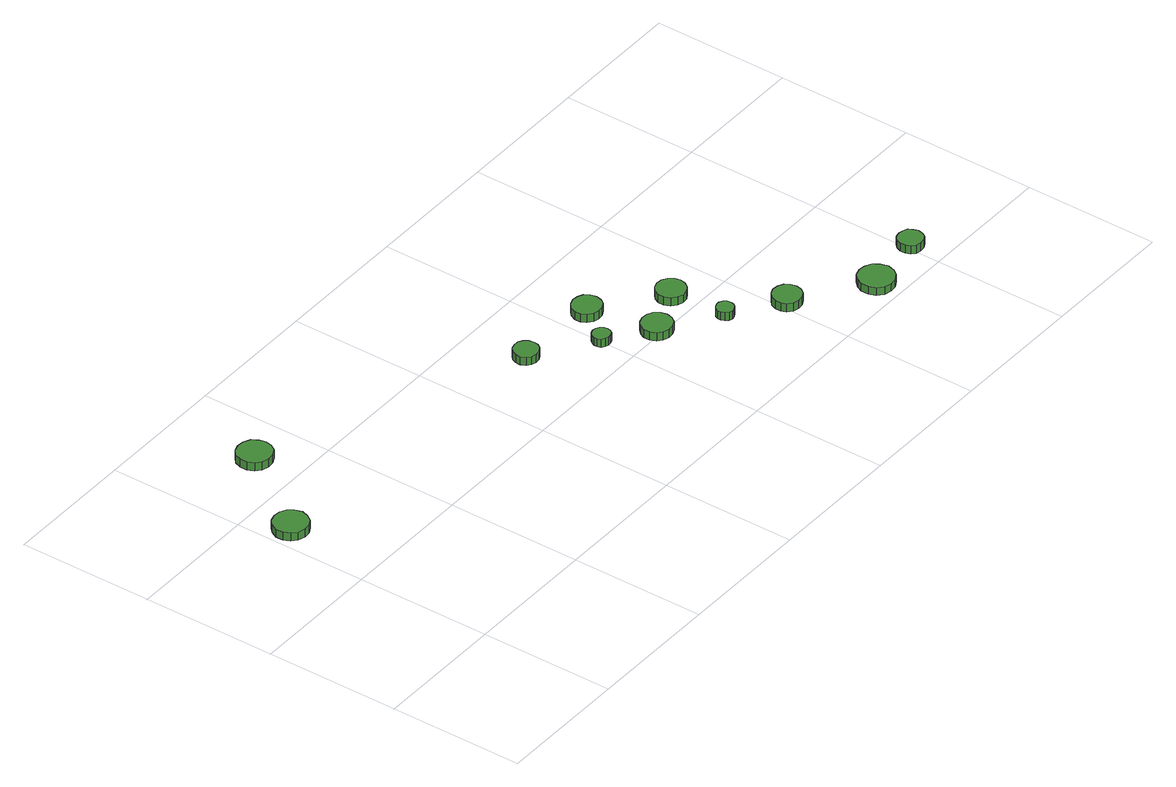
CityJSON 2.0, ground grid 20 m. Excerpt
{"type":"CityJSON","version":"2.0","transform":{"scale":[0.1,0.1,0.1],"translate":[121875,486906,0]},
"CityObjects":{
"tree1":{"type":"SolitaryVegetationObject","attributes":{"function":"something"},"geometry":[{"type":"MultiSurface","lod":"1","boundaries":[[[0,1,2,3,4,5,6,7,8,9,10,11,12,13,14]],[[15,16,17,18,19,20,21,22,23,24,25,26,27,28,29]],[[0,29,28,1]],[[1,28,27,2]],[[2,27,26,3]],[[3,26,25,4]],[[4,25,24,5]],[[5,24,23,6]],[[6,23,22,7]],[[7,22,21,8]],[[8,21,20,9]],[[9,20,19,10]],[[10,19,18,11]],[[11,18,17,12]],[[12,17,16,13]],[[13,16,15,14]],[[14,15,29,0]]]}]},
"tree2":{"type":"SolitaryVegetationObject","attributes":{"function":"something"},"geometry":[{"type":"MultiSurface","lod":"1","boundaries":[[[30,31,32,33,34,35,36,37,38,39,40,41,42,43,44]],[[45,46,47,48,49,50,51,52,53,54,55,56,57,58,59]],[[30,59,58,31]],[[31,58,57,32]],[[32,57,56,33]],[[33,56,55,34]],[[34,55,54,35]],[[35,54,53,36]],[[36,53,52,37]],[[37,52,51,38]],[[38,51,50,39]],[[39,50,49,40]],[[40,49,48,41]],[[41,48,47,42]],[[42,47,46,43]],[[43,46,45,44]],[[44,45,59,30]]]}]},
"tree3":{"type":"SolitaryVegetationObject","attributes":{"function":"something"},"geometry":[{"type":"MultiSurface","lod":"1","boundaries":[[[60,61,62,63,64,65,66,67,68,69,70,71,72,73,74]],[[75,76,77,78,79,80,81,82,83,84,85,86,87,88,89]],[[60,89,88,61]],[[61,88,87,62]],[[62,87,86,63]],[[63,86,85,64]],[[64,85,84,65]],[[65,84,83,66]],[[66,83,82,67]],[[67,82,81,68]],[[68,81,80,69]],[[69,80,79,70]],[[70,79,78,71]],[[71,78,77,72]],[[72,77,76,73]],[[73,76,75,74]],[[74,75,89,60]]]}]},
"tree4":{"type":"SolitaryVegetationObject","attributes":{"function":"something"},"geometry":[{"type":"MultiSurface","lod":"1","boundaries":[[[90,91,92,93,94,95,96,97,98,99,100,101,102,103,104]],[[105,106,107,108,109,110,111,112,113,114,115,116,117,118,119]],[[90,119,118,91]],[[91,118,117,92]],[[92,117,116,93]],[[93,116,115,94]],[[94,115,114,95]],[[95,114,113,96]],[[96,113,112,97]],[[97,112,111,98]],[[98,111,110,99]],[[99,110,109,100]],[[100,109,108,101]],[[101,108,107,102]],[[102,107,106,103]],[[103,106,105,104]],[[104,105,119,90]]]}]},
"tree5":{"type":"SolitaryVegetationObject","attributes":{"function":"something"},"geometry":[{"type":"MultiSurface","lod":"1","boundaries":[[[120,121,122,123,124,125,126,127,128,129,130,131,132,133,134]],[[135,136,137,138,139,140,141,142,143,144,145,146,147,148,149]],[[120,149,148,121]],[[121,148,147,122]],[[122,147,146,123]],[[123,146,145,124]],[[124,145,144,125]],[[125,144,143,126]],[[126,143,142,127]],[[127,142,141,128]],[[128,141,140,129]],[[129,140,139,130]],[[130,139,138,131]],[[131,138,137,132]],[[132,137,136,133]],[[133,136,135,134]],[[134,135,149,120]]]}]},
"tree6":{"type":"SolitaryVegetationObject","attributes":{"function":"something"},"geometry":[{"type":"MultiSurface","lod":"1","boundaries":[[[150,151,152,153,154,155,156,157,158,159,160,161,162,163,164]],[[165,166,167,168,169,170,171,172,173,174,175,176,177,178,179]],[[150,179,178,151]],[[151,178,177,152]],[[152,177,176,153]],[[153,176,175,154]],[[154,175,174,155]],[[155,174,173,156]],[[156,173,172,157]],[[157,172,171,158]],[[158,171,170,159]],[[159,170,169,160]],[[160,169,168,161]],[[161,168,167,162]],[[162,167,166,163]],[[163,166,165,164]],[[164,165,179,150]]]}]},
"tree7":{"type":"SolitaryVegetationObject","attributes":{"function":"something"},"geometry":[{"type":"MultiSurface","lod":"1","boundaries":[[[180,181,182,183,184,185,186,187,188,189,190,191,192,193,194]],[[195,196,197,198,199,200,201,202,203,204,205,206,207,208,209]],[[180,209,208,181]],[[181,208,207,182]],[[182,207,206,183]],[[183,206,205,184]],[[184,205,204,185]],[[185,204,203,186]],[[186,203,202,187]],[[187,202,201,188]],[[188,201,200,189]],[[189,200,199,190]],[[190,199,198,191]],[[191,198,197,192]],[[192,197,196,193]],[[193,196,195,194]],[[194,195,209,180]]]}]},
"tree8":{"type":"SolitaryVegetationObject","attributes":{"function":"something"},"geometry":[{"type":"MultiSurface","lod":"1","boundaries":[[[210,211,212,213,214,215,216,217,218,219,220,221,222,223,224]],[[225,226,227,228,229,230,231,232,233,234,235,236,237,238,239]],[[210,239,238,211]],[[211,238,237,212]],[[212,237,236,213]],[[213,236,235,214]],[[214,235,234,215]],[[215,234,233,216]],[[216,233,232,217]],[[217,232,231,218]],[[218,231,230,219]],[[219,230,229,220]],[[220,229,228,221]],[[221,228,227,222]],[[222,227,226,223]],[[223,226,225,224]],[[224,225,239,210]]]}]},
"tree9":{"type":"SolitaryVegetationObject","attributes":{"function":"something"},"geometry":[{"type":"MultiSurface","lod":"1","boundaries":[[[240,241,242,243,244,245,246,247,248,249,250,251,252,253,254]],[[255,256,257,258,259,260,261,262,263,264,265,266,267,268,269]],[[240,269,268,241]],[[241,268,267,242]],[[242,267,266,243]],[[243,266,265,244]],[[244,265,264,245]],[[245,264,263,246]],[[246,263,262,247]],[[247,262,261,248]],[[248,261,260,249]],[[249,260,259,250]],[[250,259,258,251]],[[251,258,257,252]],[[252,257,256,253]],[[253,256,255,254]],[[254,255,269,240]]]}]},
"tree10":{"type":"SolitaryVegetationObject","attributes":{"function":"something"},"geometry":[{"type":"MultiSurface","lod":"1","boundaries":[[[270,271,272,273,274,275,276,277,278,279,280,281,282,283,284]],[[285,286,287,288,289,290,291,292,293,294,295,296,297,298,299]],[[270,299,298,271]],[[271,298,297,272]],[[272,297,296,273]],[[273,296,295,274]],[[274,295,294,275]],[[275,294,293,276]],[[276,293,292,277]],[[277,292,291,278]],[[278,291,290,279]],[[279,290,289,280]],[[280,289,288,281]],[[281,288,287,282]],[[282,287,286,283]],[[283,286,285,284]],[[284,285,299,270]]]}]},
"tree11":{"type":"SolitaryVegetationObject","attributes":{"function":"something"},"geometry":[{"type":"MultiSurface","lod":"1","boundaries":[[[300,301,302,303,304,305,306,307,308,309,310,311,312,313,314]],[[315,316,317,318,319,320,321,322,323,324,325,326,327,328,329]],[[300,329,328,301]],[[301,328,327,302]],[[302,327,326,303]],[[303,326,325,304]],[[304,325,324,305]],[[305,324,323,306]],[[306,323,322,307]],[[307,322,321,308]],[[308,321,320,309]],[[309,320,319,310]],[[310,319,318,311]],[[311,318,317,312]],[[312,317,316,313]],[[313,316,315,314]],[[314,315,329,300]]]}]}
},
"vertices":[
[60,339,20],[57,350,20],[51,358,20],[42,363,20],[32,364,20],[21,361,20],[14,354,20],[9,344,20],[9,334,20],[14,324,20],[21,317,20],[32,314,20],[42,315,20],[51,320,20],[57,329,20],[57,329,7],[51,320,7],[42,315,7],[32,314,7],[21,317,7],[14,324,7],[9,334,7],[9,344,7],[14,354,7],[21,361,7],[32,364,7],[42,363,7],[51,358,7],[57,350,7],[60,339,7],
[147,462,26],[145,472,26],[139,481,26],[129,486,26],[119,487,26],[109,484,26],[101,477,26],[97,467,26],[97,457,26],[101,447,26],[109,440,26],[119,437,26],[129,438,26],[139,443,26],[145,452,26],[145,452,13],[139,443,13],[129,438,13],[119,437,13],[109,440,13],[101,447,13],[97,457,13],[97,467,13],[101,477,13],[109,484,13],[119,487,13],[129,486,13],[139,481,13],[145,472,13],[147,462,13],
[530,309,24],[529,317,24],[524,323,24],[518,327,24],[510,327,24],[503,325,24],[497,320,24],[494,313,24],[494,305,24],[497,298,24],[503,293,24],[510,291,24],[518,292,24],[524,296,24],[529,302,24],[529,302,11],[524,296,11],[518,292,11],[510,291,11],[503,293,11],[497,298,11],[494,305,11],[494,313,11],[497,320,11],[503,325,11],[510,327,11],[518,327,11],[524,323,11],[529,317,11],[530,309,11],
[612,251,23],[611,256,23],[608,260,23],[603,263,23],[598,264,23],[592,262,23],[588,258,23],[586,253,23],[586,248,23],[588,243,23],[592,240,23],[598,238,23],[603,239,23],[608,241,23],[611,246,23],[611,246,10],[608,241,10],[603,239,10],[598,238,10],[592,240,10],[588,243,10],[586,248,10],[586,253,10],[588,258,10],[592,262,10],[598,264,10],[603,263,10],[608,260,10],[611,256,10],[612,251,10],
[684,207,22],[682,216,22],[676,224,22],[668,228,22],[659,229,22],[650,226,22],[643,220,22],[639,212,22],[639,202,22],[643,194,22],[650,188,22],[659,185,22],[668,186,22],[676,190,22],[682,198,22],[682,198,9],[676,190,9],[668,186,9],[659,185,9],[650,188,9],[643,194,9],[639,202,9],[639,212,9],[643,220,9],[650,226,9],[659,229,9],[668,228,9],[676,224,9],[682,216,9],[684,207,9],
[659,303,23],[657,312,23],[652,319,23],[644,323,23],[635,324,23],[627,321,23],[620,315,23],[616,307,23],[616,298,23],[620,290,23],[627,284,23],[635,282,23],[644,283,23],[652,287,23],[657,294,23],[657,294,10],[652,287,10],[644,283,10],[635,282,10],[627,284,10],[620,290,10],[616,298,10],[616,307,10],[620,315,10],[627,321,10],[635,324,10],[644,323,10],[652,319,10],[657,312,10],[659,303,10],
[754,155,22],[753,161,22],[750,165,22],[745,168,22],[740,168,22],[735,166,22],[731,163,22],[729,158,22],[729,153,22],[731,148,22],[735,144,22],[740,142,22],[745,143,22],[750,146,22],[753,150,22],[753,150,9],[750,146,9],[745,143,9],[740,142,9],[735,144,9],[731,148,9],[729,153,9],[729,158,9],[731,163,9],[735,166,9],[740,168,9],[745,168,9],[750,165,9],[753,161,9],[754,155,9],
[754,237,22],[752,245,22],[747,252,22],[739,257,22],[730,258,22],[722,255,22],[715,249,22],[711,241,22],[711,232,22],[715,224,22],[722,218,22],[730,215,22],[739,216,22],[747,221,22],[752,228,22],[752,228,9],[747,221,9],[739,216,9],[730,215,9],[722,218,9],[715,224,9],[711,232,9],[711,241,9],[715,249,9],[722,255,9],[730,258,9],[739,257,9],[747,252,9],[752,245,9],[754,237,9],
[832,106,23],[830,115,23],[825,122,23],[817,126,23],[808,127,23],[800,124,23],[793,118,23],[790,110,23],[790,101,23],[793,93,23],[800,87,23],[808,85,23],[817,86,23],[825,90,23],[830,97,23],[830,97,10],[825,90,10],[817,86,10],[808,85,10],[800,87,10],[793,93,10],[790,101,10],[790,110,10],[793,118,10],[800,124,10],[808,127,10],[817,126,10],[825,122,10],[830,115,10],[832,106,10],
[938,35,23],[935,46,23],[929,55,23],[919,60,23],[909,61,23],[898,58,23],[890,50,23],[886,41,23],[886,30,23],[890,20,23],[898,12,23],[909,9,23],[919,10,23],[929,16,23],[935,24,23],[935,24,11],[929,16,11],[919,10,11],[909,9,11],[898,12,11],[890,20,11],[886,30,11],[886,41,11],[890,50,11],[898,58,11],[909,61,11],[919,60,11],[929,55,11],[935,46,11],[938,35,11],
[1024,49,22],[1022,56,22],[1018,63,22],[1011,66,22],[1004,67,22],[996,65,22],[991,60,22],[988,53,22],[988,45,22],[991,38,22],[996,33,22],[1004,31,22],[1011,32,22],[1018,35,22],[1022,41,22],[1022,41,9],[1018,35,9],[1011,32,9],[1004,31,9],[996,33,9],[991,38,9],[988,45,9],[988,53,9],[991,60,9],[996,65,9],[1004,67,9],[1011,66,9],[1018,63,9],[1022,56,9],[1024,49,9]
]}
